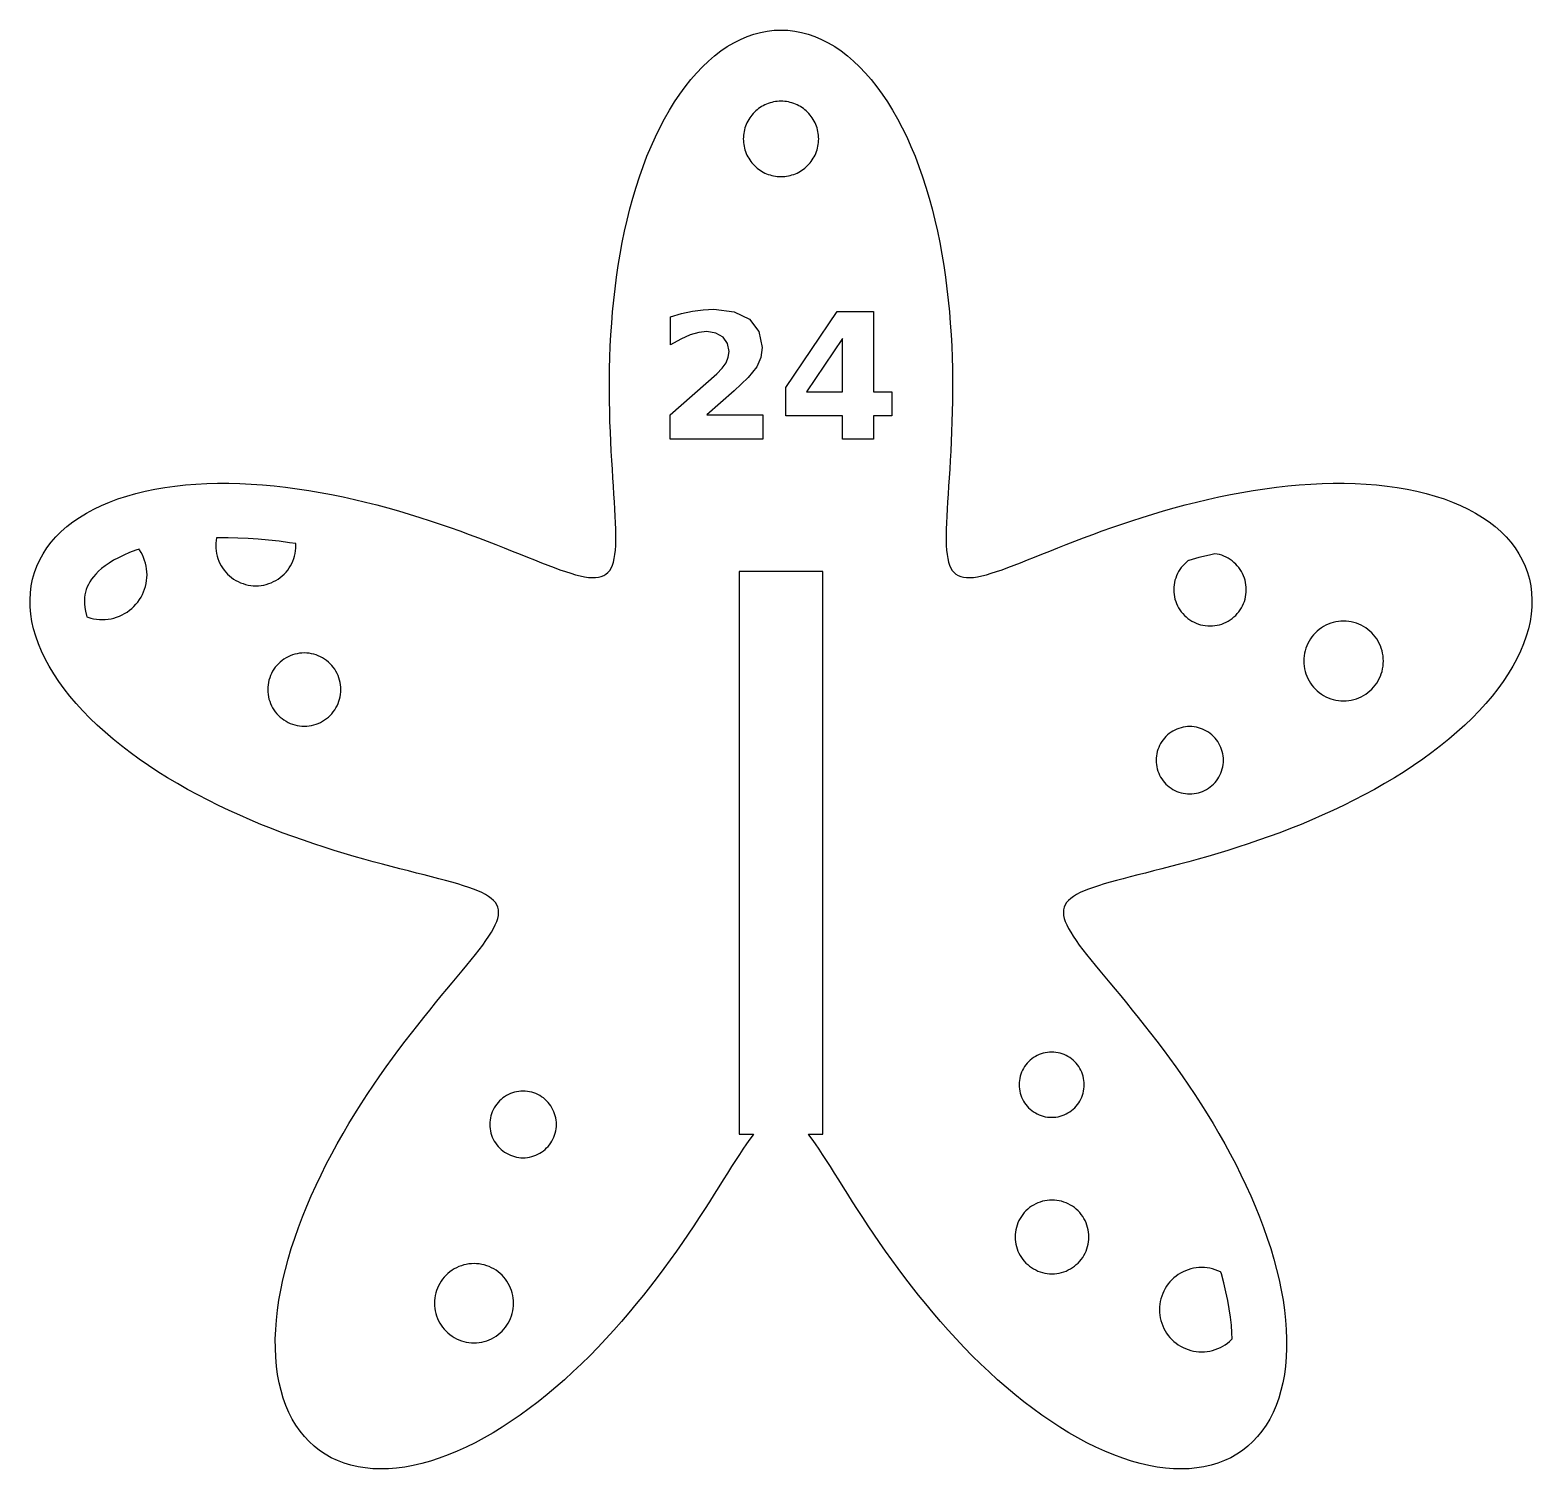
# Model space of a CAD drawing. Header units: millimetres. Extents: x -36 to 112, y -31 to 38.
# Drawn here: x 39.9 to 111.6, y -31.2 to 37.5 of the extents above; entities that cross this region are included whole.
import ezdxf

# ---------------------------------------------------------------- set-up
doc = ezdxf.new("R2010")
doc.units = ezdxf.units.MM
doc.layers.add('CUT', color=1, linetype='Continuous')
doc.layers.add('ENGRAVE', color=7, linetype='Continuous')

msp = doc.modelspace()

# ---------------------------------------------------------------- linework, layer by layer
at = {"layer": 'CUT'}
for points in [[(100.089, -0.637), (99.581, -0.832), (99.076, -1.018), (98.573, -1.196), (98.075, -1.365), (97.583, -1.526), (97.097, -1.68), (96.619, -1.825), (96.149, -1.964), (95.688, -2.095), (95.238, -2.22), (94.799, -2.338), (94.371, -2.451), (93.957, -2.558), (93.557, -2.661), (93.17, -2.758), (92.799, -2.852), (92.444, -2.943), (92.105, -3.03), (91.784, -3.116), (91.479, -3.199), (91.193, -3.282), (90.925, -3.363), (90.677, -3.445), (90.447, -3.527), (90.237, -3.611), (90.047, -3.696), (89.877, -3.784), (89.727, -3.875), (89.598, -3.969), (89.489, -4.068), (89.4, -4.172), (89.331, -4.281), (89.283, -4.396), (89.254, -4.517), (89.246, -4.645), (89.257, -4.781), (89.287, -4.925), (89.336, -5.078), (89.404, -5.24), (89.49, -5.411), (89.594, -5.591), (89.715, -5.782), (89.852, -5.984), (90.005, -6.196), (90.173, -6.42), (90.357, -6.654), (90.554, -6.901), (90.764, -7.159), (90.986, -7.429), (91.221, -7.711), (91.466, -8.005), (91.721, -8.311), (91.984, -8.63), (92.257, -8.96), (92.536, -9.302), (92.822, -9.656), (93.113, -10.022), (93.408, -10.399), (93.707, -10.787), (94.008, -11.186), (94.311, -11.596), (94.615, -12.015), (94.918, -12.445), (95.22, -12.884), (95.52, -13.332), (95.816, -13.788), (96.109, -14.252), (96.396, -14.723), (96.678, -15.201), (96.952, -15.685), (97.219, -16.175), (97.478, -16.669), (97.727, -17.166), (97.966, -17.668), (98.194, -18.171), (98.411, -18.676), (98.615, -19.182), (98.807, -19.688), (98.985, -20.194), (99.149, -20.698), (99.298, -21.199), (99.432, -21.697), (99.551, -22.19), (99.653, -22.679), (99.74, -23.162), (99.809, -23.638), (99.861, -24.106), (99.896, -24.566), (99.913, -25.017), (99.913, -25.457), (99.894, -25.886), (99.858, -26.304), (99.804, -26.709), (99.732, -27.101), (99.642, -27.479), (99.534, -27.842), (99.408, -28.189), (99.265, -28.52), (99.105, -28.835), (98.927, -29.132), (98.733, -29.411), (98.523, -29.672), (98.296, -29.913), (98.054, -30.136), (97.797, -30.338), (97.525, -30.52), (97.238, -30.682), (96.939, -30.823), (96.626, -30.942), (96.3, -31.041), (95.963, -31.118), (95.614, -31.173), (95.255, -31.207), (94.886, -31.219), (94.507, -31.209), (94.12, -31.178), (93.725, -31.126), (93.323, -31.052), (92.915, -30.957), (92.501, -30.842), (92.082, -30.706), (91.658, -30.551), (91.232, -30.376), (90.803, -30.181), (90.371, -29.968), (89.939, -29.737), (89.506, -29.489), (89.073, -29.224), (88.641, -28.942), (88.21, -28.645), (87.782, -28.334), (87.356, -28.008), (86.934, -27.669), (86.516, -27.319), (86.102, -26.956), (85.694, -26.584), (85.291, -26.201), (84.895, -25.811), (84.505, -25.412), (84.122, -25.007), (83.747, -24.596), (83.379, -24.181), (83.019, -23.762), (82.669, -23.341), (82.326, -22.918), (81.993, -22.494), (81.669, -22.071), (81.354, -21.65), (81.048, -21.232), (80.752, -20.817), (80.466, -20.407), (80.189, -20.003), (79.922, -19.605), (79.664, -19.215), (79.416, -18.834), (79.177, -18.463), (78.947, -18.102), (78.726, -17.753), (78.513, -17.416), (78.309, -17.092), (78.113, -16.782), (77.925, -16.487), (77.745, -16.207), (77.571, -15.944), (77.405, -15.697), (77.244, -15.468), (77.089, -15.256), (77.065, -15.225), (77.755, -15.225), (77.755, 11.638), (73.755, 11.638), (73.755, -15.225), (74.444, -15.225), (74.42, -15.256), (74.265, -15.468), (74.105, -15.697), (73.938, -15.944), (73.765, -16.207), (73.584, -16.487), (73.396, -16.782), (73.2, -17.092), (72.996, -17.416), (72.784, -17.753), (72.563, -18.102), (72.333, -18.463), (72.094, -18.834), (71.845, -19.215), (71.588, -19.605), (71.32, -20.003), (71.043, -20.407), (70.757, -20.817), (70.461, -21.232), (70.156, -21.65), (69.841, -22.071), (69.517, -22.494), (69.183, -22.918), (68.841, -23.341), (68.49, -23.762), (68.13, -24.181), (67.763, -24.596), (67.387, -25.007), (67.005, -25.412), (66.615, -25.811), (66.218, -26.201), (65.815, -26.584), (65.407, -26.956), (64.994, -27.319), (64.576, -27.669), (64.153, -28.008), (63.728, -28.334), (63.299, -28.645), (62.869, -28.942), (62.437, -29.224), (62.004, -29.489), (61.571, -29.737), (61.138, -29.968), (60.707, -30.181), (60.278, -30.376), (59.851, -30.551), (59.428, -30.706), (59.009, -30.842), (58.595, -30.957), (58.186, -31.052), (57.784, -31.126), (57.389, -31.178), (57.002, -31.209), (56.624, -31.219), (56.255, -31.207), (55.895, -31.173), (55.547, -31.118), (55.209, -31.041), (54.884, -30.942), (54.571, -30.823), (54.271, -30.682), (53.985, -30.52), (53.713, -30.338), (53.455, -30.136), (53.213, -29.913), (52.987, -29.672), (52.776, -29.411), (52.582, -29.132), (52.405, -28.835), (52.244, -28.52), (52.101, -28.189), (51.976, -27.842), (51.868, -27.479), (51.778, -27.101), (51.706, -26.709), (51.651, -26.304), (51.615, -25.886), (51.597, -25.457), (51.596, -25.017), (51.614, -24.566), (51.649, -24.106), (51.701, -23.638), (51.77, -23.162), (51.856, -22.679), (51.958, -22.19), (52.077, -21.697), (52.211, -21.199), (52.36, -20.698), (52.524, -20.194), (52.702, -19.688), (52.894, -19.182), (53.099, -18.676), (53.315, -18.171), (53.544, -17.668), (53.783, -17.166), (54.032, -16.669), (54.29, -16.175), (54.557, -15.685), (54.832, -15.201), (55.113, -14.723), (55.401, -14.252), (55.693, -13.788), (55.989, -13.332), (56.289, -12.884), (56.591, -12.445), (56.894, -12.015), (57.198, -11.596), (57.501, -11.186), (57.802, -10.787), (58.101, -10.399), (58.397, -10.022), (58.688, -9.656), (58.974, -9.302), (59.253, -8.96), (59.525, -8.63), (59.789, -8.311), (60.044, -8.005), (60.289, -7.711), (60.523, -7.429), (60.746, -7.159), (60.956, -6.901), (61.153, -6.654), (61.336, -6.42), (61.504, -6.196), (61.658, -5.984), (61.795, -5.782), (61.916, -5.591), (62.019, -5.411), (62.105, -5.24), (62.173, -5.078), (62.222, -4.925), (62.253, -4.781), (62.264, -4.645), (62.255, -4.517), (62.227, -4.396), (62.178, -4.281), (62.11, -4.172), (62.021, -4.068), (61.912, -3.969), (61.782, -3.875), (61.632, -3.784), (61.462, -3.696), (61.272, -3.611), (61.062, -3.527), (60.833, -3.445), (60.584, -3.363), (60.316, -3.282), (60.03, -3.199), (59.726, -3.116), (59.404, -3.03), (59.065, -2.943), (58.71, -2.852), (58.339, -2.758), (57.953, -2.661), (57.552, -2.558), (57.138, -2.451), (56.711, -2.338), (56.272, -2.22), (55.821, -2.095), (55.361, -1.964), (54.891, -1.825), (54.412, -1.68), (53.926, -1.526), (53.434, -1.365), (52.936, -1.196), (52.434, -1.018), (51.928, -0.832), (51.42, -0.637), (50.911, -0.434), (50.401, -0.221), (49.893, 0), (49.386, 0.23), (48.882, 0.469), (48.383, 0.717), (47.889, 0.973), (47.401, 1.238), (46.92, 1.511), (46.448, 1.792), (45.985, 2.082), (45.532, 2.379), (45.091, 2.683), (44.663, 2.994), (44.247, 3.312), (43.846, 3.636), (43.46, 3.965), (43.09, 4.3), (42.736, 4.64), (42.401, 4.985), (42.083, 5.333), (41.785, 5.685), (41.506, 6.039), (41.247, 6.396), (41.01, 6.754), (40.794, 7.113), (40.599, 7.473), (40.427, 7.832), (40.278, 8.19), (40.152, 8.547), (40.05, 8.902), (39.971, 9.254), (39.916, 9.603), (39.884, 9.948), (39.877, 10.288), (39.894, 10.622), (39.936, 10.951), (40.001, 11.273), (40.09, 11.588), (40.203, 11.895), (40.34, 12.194), (40.5, 12.485), (40.682, 12.765), (40.888, 13.036), (41.116, 13.297), (41.365, 13.546), (41.636, 13.785), (41.928, 14.012), (42.239, 14.226), (42.571, 14.429), (42.921, 14.618), (43.29, 14.795), (43.676, 14.959), (44.078, 15.109), (44.497, 15.245), (44.931, 15.368), (45.379, 15.477), (45.841, 15.572), (46.315, 15.653), (46.801, 15.721), (47.297, 15.774), (47.803, 15.814), (48.318, 15.841), (48.841, 15.853), (49.371, 15.853), (49.906, 15.84), (50.447, 15.814), (50.991, 15.776), (51.539, 15.726), (52.088, 15.665), (52.639, 15.592), (53.189, 15.509), (53.739, 15.416), (54.287, 15.313), (54.832, 15.201), (55.373, 15.081), (55.91, 14.954), (56.442, 14.819), (56.968, 14.678), (57.486, 14.531), (57.997, 14.38), (58.499, 14.224), (58.992, 14.065), (59.476, 13.904), (59.948, 13.74), (60.41, 13.576), (60.86, 13.411), (61.297, 13.248), (61.722, 13.085), (62.134, 12.925), (62.532, 12.769), (62.916, 12.616), (63.286, 12.468), (63.642, 12.326), (63.982, 12.191), (64.308, 12.062), (64.618, 11.942), (64.914, 11.831), (65.194, 11.729), (65.458, 11.638), (65.707, 11.558), (65.942, 11.49), (66.16, 11.434), (66.364, 11.391), (66.554, 11.362), (66.728, 11.348), (66.889, 11.348), (67.035, 11.364), (67.168, 11.395), (67.287, 11.443), (67.394, 11.508), (67.488, 11.589), (67.571, 11.688), (67.642, 11.805), (67.702, 11.939), (67.752, 12.091), (67.792, 12.262), (67.823, 12.451), (67.845, 12.658), (67.86, 12.883), (67.867, 13.127), (67.868, 13.389), (67.863, 13.669), (67.853, 13.966), (67.838, 14.282), (67.82, 14.614), (67.799, 14.963), (67.775, 15.329), (67.75, 15.711), (67.723, 16.108), (67.697, 16.521), (67.671, 16.948), (67.646, 17.389), (67.623, 17.843), (67.602, 18.31), (67.585, 18.789), (67.571, 19.279), (67.562, 19.779), (67.558, 20.288), (67.559, 20.806), (67.566, 21.332), (67.58, 21.865), (67.601, 22.403), (67.629, 22.947), (67.665, 23.494), (67.71, 24.044), (67.763, 24.596), (67.825, 25.149), (67.897, 25.702), (67.978, 26.254), (68.069, 26.803), (68.17, 27.349), (68.282, 27.89), (68.403, 28.426), (68.535, 28.956), (68.678, 29.478), (68.831, 29.992), (68.994, 30.495), (69.168, 30.989), (69.352, 31.47), (69.546, 31.94), (69.751, 32.395), (69.965, 32.836), (70.189, 33.262), (70.422, 33.672), (70.664, 34.064), (70.915, 34.439), (71.174, 34.795), (71.441, 35.131), (71.716, 35.448), (71.998, 35.744), (72.287, 36.018), (72.581, 36.271), (72.882, 36.501), (73.188, 36.709), (73.498, 36.892), (73.813, 37.053), (74.131, 37.189), (74.452, 37.3), (74.776, 37.388), (75.101, 37.45), (75.428, 37.487), (75.755, 37.5), (76.082, 37.487), (76.408, 37.45), (76.734, 37.388), (77.057, 37.3), (77.378, 37.189), (77.697, 37.053), (78.011, 36.892), (78.322, 36.709), (78.627, 36.501), (78.928, 36.271), (79.223, 36.018), (79.512, 35.744), (79.794, 35.448), (80.068, 35.131), (80.336, 34.795), (80.595, 34.439), (80.846, 34.064), (81.088, 33.672), (81.321, 33.262), (81.545, 32.836), (81.759, 32.395), (81.963, 31.94), (82.157, 31.47), (82.342, 30.989), (82.515, 30.495), (82.679, 29.992), (82.832, 29.478), (82.974, 28.956), (83.106, 28.426), (83.228, 27.89), (83.339, 27.349), (83.44, 26.803), (83.531, 26.254), (83.613, 25.702), (83.684, 25.149), (83.747, 24.596), (83.8, 24.044), (83.844, 23.494), (83.881, 22.947), (83.909, 22.403), (83.93, 21.865), (83.943, 21.332), (83.951, 20.806), (83.952, 20.288), (83.947, 19.779), (83.938, 19.279), (83.924, 18.789), (83.907, 18.31), (83.886, 17.843), (83.863, 17.389), (83.839, 16.948), (83.813, 16.521), (83.786, 16.108), (83.76, 15.711), (83.735, 15.329), (83.711, 14.963), (83.689, 14.614), (83.671, 14.282), (83.657, 13.966), (83.646, 13.669), (83.641, 13.389), (83.642, 13.127), (83.65, 12.883), (83.664, 12.658), (83.687, 12.451), (83.718, 12.262), (83.758, 12.091), (83.808, 11.939), (83.868, 11.805), (83.939, 11.688), (84.021, 11.589), (84.115, 11.508), (84.222, 11.443), (84.342, 11.395), (84.474, 11.364), (84.621, 11.348), (84.781, 11.348), (84.956, 11.362), (85.145, 11.391), (85.349, 11.434), (85.568, 11.49), (85.802, 11.558), (86.051, 11.638), (86.316, 11.729), (86.596, 11.831), (86.891, 11.942), (87.201, 12.062), (87.527, 12.191), (87.868, 12.326), (88.223, 12.468), (88.593, 12.616), (88.977, 12.769), (89.375, 12.925), (89.787, 13.085), (90.212, 13.248), (90.65, 13.411), (91.1, 13.576), (91.561, 13.74), (92.034, 13.904), (92.517, 14.065), (93.01, 14.224), (93.512, 14.38), (94.023, 14.531), (94.542, 14.678), (95.067, 14.819), (95.599, 14.954), (96.136, 15.081), (96.678, 15.201), (97.223, 15.313), (97.771, 15.416), (98.32, 15.509), (98.871, 15.592), (99.421, 15.665), (99.971, 15.726), (100.518, 15.776), (101.063, 15.814), (101.603, 15.84), (102.139, 15.853), (102.668, 15.853), (103.191, 15.841), (103.706, 15.814), (104.212, 15.774), (104.709, 15.721), (105.195, 15.653), (105.669, 15.572), (106.13, 15.477), (106.578, 15.368), (107.012, 15.245), (107.431, 15.109), (107.834, 14.959), (108.22, 14.795), (108.588, 14.618), (108.939, 14.429), (109.27, 14.226), (109.582, 14.012), (109.873, 13.785), (110.144, 13.546), (110.394, 13.297), (110.622, 13.036), (110.827, 12.765), (111.01, 12.485), (111.17, 12.194), (111.306, 11.895), (111.419, 11.588), (111.509, 11.273), (111.574, 10.951), (111.615, 10.622), (111.632, 10.288), (111.625, 9.948), (111.594, 9.603), (111.539, 9.254), (111.46, 8.902), (111.357, 8.547), (111.231, 8.19), (111.082, 7.832), (110.91, 7.473), (110.716, 7.113), (110.5, 6.754), (110.262, 6.396), (110.004, 6.039), (109.725, 5.685), (109.426, 5.333), (109.109, 4.985), (108.773, 4.64), (108.42, 4.3), (108.049, 3.965), (107.663, 3.636), (107.262, 3.312), (106.847, 2.994), (106.418, 2.683), (105.977, 2.379), (105.524, 2.082), (105.062, 1.792), (104.589, 1.511), (104.109, 1.238), (103.621, 0.973), (103.126, 0.717), (102.627, 0.469), (102.123, 0.23), (101.617, 0), (101.108, -0.221), (100.599, -0.434), (100.089, -0.637)], [(77.553, 32.388), (77.546, 32.476), (77.535, 32.564), (77.52, 32.651), (77.501, 32.737), (77.477, 32.823), (77.449, 32.906), (77.418, 32.989), (77.382, 33.07), (77.342, 33.149), (77.299, 33.225), (77.251, 33.3), (77.2, 33.372), (77.146, 33.442), (77.088, 33.509), (77.028, 33.573), (76.964, 33.634), (76.897, 33.691), (76.827, 33.746), (76.755, 33.797), (76.68, 33.844), (76.603, 33.887), (76.524, 33.927), (76.444, 33.963), (76.361, 33.995), (76.277, 34.022), (76.192, 34.046), (76.106, 34.065), (76.019, 34.081), (75.931, 34.091), (75.843, 34.098), (75.755, 34.1), (75.666, 34.098), (75.578, 34.091), (75.491, 34.081), (75.404, 34.065), (75.317, 34.046), (75.232, 34.022), (75.148, 33.995), (75.066, 33.963), (74.985, 33.927), (74.906, 33.887), (74.829, 33.844), (74.755, 33.797), (74.682, 33.746), (74.613, 33.691), (74.546, 33.634), (74.482, 33.573), (74.421, 33.509), (74.363, 33.442), (74.309, 33.372), (74.258, 33.3), (74.211, 33.225), (74.167, 33.149), (74.128, 33.07), (74.092, 32.989), (74.06, 32.906), (74.032, 32.823), (74.009, 32.737), (73.989, 32.651), (73.974, 32.564), (73.963, 32.476), (73.957, 32.388), (73.955, 32.3), (73.957, 32.212), (73.963, 32.124), (73.974, 32.036), (73.989, 31.949), (74.009, 31.863), (74.032, 31.777), (74.06, 31.694), (74.092, 31.611), (74.128, 31.53), (74.167, 31.451), (74.211, 31.375), (74.258, 31.3), (74.309, 31.228), (74.363, 31.158), (74.421, 31.091), (74.482, 31.027), (74.546, 30.966), (74.613, 30.909), (74.682, 30.854), (74.755, 30.803), (74.829, 30.756), (74.906, 30.713), (74.985, 30.673), (75.066, 30.637), (75.148, 30.605), (75.232, 30.578), (75.317, 30.554), (75.404, 30.535), (75.491, 30.519), (75.578, 30.509), (75.666, 30.502), (75.755, 30.5), (75.843, 30.502), (75.931, 30.509), (76.019, 30.519), (76.106, 30.535), (76.192, 30.554), (76.277, 30.578), (76.361, 30.605), (76.444, 30.637), (76.524, 30.673), (76.603, 30.713), (76.68, 30.756), (76.755, 30.803), (76.827, 30.854), (76.897, 30.909), (76.964, 30.966), (77.028, 31.027), (77.088, 31.091), (77.146, 31.158), (77.2, 31.228), (77.251, 31.3), (77.299, 31.375), (77.342, 31.451), (77.382, 31.53), (77.418, 31.611), (77.449, 31.694), (77.477, 31.777), (77.501, 31.863), (77.52, 31.949), (77.535, 32.036), (77.546, 32.124), (77.553, 32.212), (77.555, 32.3), (77.553, 32.388)], [(52.566, 12.624), (52.579, 12.749), (52.583, 12.874), (52.579, 12.971), (52.275, 13.017), (51.774, 13.083), (51.276, 13.139), (50.782, 13.184), (50.294, 13.218), (49.812, 13.241), (49.338, 13.253), (48.872, 13.253), (48.792, 13.251), (48.791, 13.247), (48.77, 13.124), (48.758, 12.999), (48.754, 12.874), (48.758, 12.749), (48.77, 12.624), (48.791, 12.5), (48.819, 12.378), (48.855, 12.259), (48.9, 12.141), (48.951, 12.027), (49.01, 11.917), (49.076, 11.81), (49.149, 11.709), (49.229, 11.612), (49.315, 11.52), (49.406, 11.435), (49.503, 11.355), (49.605, 11.282), (49.711, 11.216), (49.822, 11.157), (49.936, 11.105), (50.053, 11.061), (50.173, 11.025), (50.295, 10.996), (50.418, 10.976), (50.543, 10.964), (50.668, 10.96), (50.793, 10.964), (50.918, 10.976), (51.042, 10.996), (51.164, 11.025), (51.284, 11.061), (51.401, 11.105), (51.515, 11.157), (51.625, 11.216), (51.732, 11.282), (51.834, 11.355), (51.93, 11.435), (52.022, 11.52), (52.108, 11.612), (52.187, 11.709), (52.26, 11.81), (52.326, 11.917), (52.385, 12.027), (52.437, 12.141), (52.481, 12.259), (52.517, 12.378), (52.546, 12.5), (52.566, 12.624)], [(45.425, 11.068), (45.448, 11.206), (45.462, 11.345), (45.466, 11.485), (45.462, 11.625), (45.448, 11.764), (45.425, 11.902), (45.393, 12.038), (45.353, 12.172), (45.303, 12.303), (45.246, 12.43), (45.18, 12.554), (45.106, 12.672), (45.085, 12.702), (44.936, 12.654), (44.637, 12.542), (44.359, 12.425), (44.103, 12.302), (43.868, 12.175), (43.656, 12.045), (43.464, 11.913), (43.295, 11.781), (43.146, 11.65), (43.016, 11.52), (42.905, 11.393), (42.81, 11.268), (42.73, 11.146), (42.664, 11.025), (42.609, 10.905), (42.565, 10.784), (42.529, 10.66), (42.503, 10.531), (42.486, 10.394), (42.479, 10.248), (42.482, 10.092), (42.497, 9.923), (42.526, 9.742), (42.569, 9.548), (42.589, 9.48), (42.641, 9.46), (42.775, 9.42), (42.911, 9.388), (43.049, 9.365), (43.189, 9.352), (43.328, 9.347), (43.468, 9.352), (43.607, 9.365), (43.746, 9.388), (43.882, 9.42), (44.016, 9.46), (44.147, 9.51), (44.274, 9.567), (44.397, 9.633), (44.516, 9.707), (44.63, 9.789), (44.738, 9.878), (44.84, 9.973), (44.936, 10.075), (45.024, 10.183), (45.106, 10.297), (45.18, 10.416), (45.246, 10.539), (45.303, 10.667), (45.353, 10.798), (45.393, 10.931), (45.425, 11.068)], [(97.952, 10.435), (97.97, 10.547), (97.982, 10.66), (97.985, 10.773), (97.982, 10.886), (97.97, 10.999), (97.952, 11.111), (97.926, 11.221), (97.893, 11.33), (97.853, 11.436), (97.807, 11.539), (97.753, 11.639), (97.693, 11.736), (97.627, 11.828), (97.555, 11.916), (97.478, 11.998), (97.395, 12.076), (97.307, 12.148), (97.215, 12.214), (97.119, 12.274), (97.019, 12.327), (96.916, 12.374), (96.809, 12.414), (96.701, 12.447), (96.59, 12.473), (96.48, 12.491), (96.219, 12.429), (95.723, 12.303), (95.232, 12.171), (95.229, 12.17), (95.197, 12.148), (95.11, 12.076), (95.027, 11.998), (94.949, 11.916), (94.878, 11.828), (94.811, 11.736), (94.752, 11.639), (94.698, 11.539), (94.651, 11.436), (94.611, 11.33), (94.578, 11.221), (94.553, 11.111), (94.534, 10.999), (94.523, 10.886), (94.519, 10.773), (94.523, 10.66), (94.534, 10.547), (94.553, 10.435), (94.578, 10.324), (94.611, 10.216), (94.651, 10.11), (94.698, 10.007), (94.752, 9.907), (94.811, 9.81), (94.878, 9.718), (94.949, 9.63), (95.027, 9.548), (95.11, 9.47), (95.197, 9.398), (95.29, 9.332), (95.386, 9.272), (95.486, 9.219), (95.589, 9.172), (95.695, 9.132), (95.804, 9.099), (95.914, 9.073), (96.026, 9.055), (96.139, 9.044), (96.252, 9.04), (96.366, 9.044), (96.479, 9.055), (96.59, 9.073), (96.701, 9.099), (96.809, 9.132), (96.916, 9.172), (97.019, 9.219), (97.119, 9.272), (97.215, 9.332), (97.307, 9.398), (97.395, 9.47), (97.478, 9.548), (97.555, 9.63), (97.627, 9.718), (97.693, 9.81), (97.753, 9.907), (97.807, 10.007), (97.853, 10.11), (97.893, 10.216), (97.926, 10.324), (97.952, 10.435)], [(104.497, 6.994), (104.517, 7.117), (104.529, 7.241), (104.533, 7.366), (104.529, 7.49), (104.517, 7.614), (104.497, 7.737), (104.469, 7.858), (104.432, 7.977), (104.389, 8.094), (104.337, 8.207), (104.278, 8.317), (104.213, 8.423), (104.14, 8.524), (104.061, 8.62), (103.976, 8.711), (103.885, 8.796), (103.789, 8.875), (103.688, 8.948), (103.582, 9.013), (103.472, 9.072), (103.359, 9.123), (103.242, 9.167), (103.123, 9.203), (103.002, 9.232), (102.879, 9.252), (102.755, 9.264), (102.631, 9.268), (102.506, 9.264), (102.383, 9.252), (102.26, 9.232), (102.138, 9.203), (102.019, 9.167), (101.903, 9.123), (101.789, 9.072), (101.68, 9.013), (101.574, 8.948), (101.473, 8.875), (101.376, 8.796), (101.286, 8.711), (101.2, 8.62), (101.121, 8.524), (101.049, 8.423), (100.983, 8.317), (100.925, 8.207), (100.873, 8.094), (100.829, 7.977), (100.793, 7.858), (100.765, 7.737), (100.745, 7.614), (100.732, 7.49), (100.728, 7.366), (100.732, 7.241), (100.745, 7.117), (100.765, 6.994), (100.793, 6.873), (100.829, 6.754), (100.873, 6.638), (100.925, 6.524), (100.983, 6.414), (101.049, 6.309), (101.121, 6.207), (101.2, 6.111), (101.286, 6.02), (101.376, 5.935), (101.473, 5.856), (101.574, 5.784), (101.68, 5.718), (101.789, 5.659), (101.903, 5.608), (102.019, 5.564), (102.138, 5.528), (102.26, 5.5), (102.383, 5.479), (102.506, 5.467), (102.631, 5.463), (102.755, 5.467), (102.879, 5.479), (103.002, 5.5), (103.123, 5.528), (103.242, 5.564), (103.359, 5.608), (103.472, 5.659), (103.582, 5.718), (103.688, 5.784), (103.789, 5.856), (103.885, 5.935), (103.976, 6.02), (104.061, 6.111), (104.14, 6.207), (104.213, 6.309), (104.278, 6.414), (104.337, 6.524), (104.389, 6.638), (104.432, 6.754), (104.469, 6.873), (104.497, 6.994)], [(54.694, 5.662), (54.713, 5.775), (54.724, 5.889), (54.728, 6.003), (54.724, 6.117), (54.713, 6.231), (54.694, 6.344), (54.668, 6.455), (54.635, 6.565), (54.595, 6.672), (54.548, 6.776), (54.494, 6.877), (54.433, 6.974), (54.367, 7.067), (54.294, 7.155), (54.216, 7.239), (54.133, 7.317), (54.044, 7.389), (53.951, 7.456), (53.854, 7.516), (53.753, 7.57), (53.649, 7.617), (53.542, 7.658), (53.433, 7.691), (53.321, 7.717), (53.209, 7.735), (53.095, 7.747), (52.981, 7.75), (52.866, 7.747), (52.753, 7.735), (52.64, 7.717), (52.528, 7.691), (52.419, 7.658), (52.312, 7.617), (52.208, 7.57), (52.107, 7.516), (52.01, 7.456), (51.917, 7.389), (51.829, 7.317), (51.745, 7.239), (51.667, 7.155), (51.594, 7.067), (51.528, 6.974), (51.467, 6.877), (51.414, 6.776), (51.366, 6.672), (51.326, 6.565), (51.293, 6.455), (51.267, 6.344), (51.248, 6.231), (51.237, 6.117), (51.233, 6.003), (51.237, 5.889), (51.248, 5.775), (51.267, 5.662), (51.293, 5.551), (51.326, 5.442), (51.366, 5.335), (51.414, 5.23), (51.467, 5.13), (51.528, 5.033), (51.594, 4.94), (51.667, 4.851), (51.745, 4.768), (51.829, 4.69), (51.917, 4.617), (52.01, 4.55), (52.107, 4.49), (52.208, 4.436), (52.312, 4.389), (52.419, 4.349), (52.528, 4.316), (52.64, 4.29), (52.753, 4.271), (52.866, 4.26), (52.981, 4.256), (53.095, 4.26), (53.209, 4.271), (53.321, 4.29), (53.433, 4.316), (53.542, 4.349), (53.649, 4.389), (53.753, 4.436), (53.854, 4.49), (53.951, 4.55), (54.044, 4.617), (54.133, 4.69), (54.216, 4.768), (54.294, 4.851), (54.367, 4.94), (54.433, 5.033), (54.494, 5.13), (54.548, 5.23), (54.595, 5.335), (54.635, 5.442), (54.668, 5.551), (54.694, 5.662)], [(96.879, 2.418), (96.889, 2.522), (96.892, 2.628), (96.889, 2.733), (96.879, 2.838), (96.862, 2.941), (96.838, 3.044), (96.807, 3.145), (96.77, 3.243), (96.727, 3.339), (96.677, 3.432), (96.621, 3.521), (96.56, 3.607), (96.493, 3.688), (96.421, 3.765), (96.344, 3.837), (96.263, 3.904), (96.178, 3.965), (96.088, 4.021), (95.995, 4.07), (95.899, 4.114), (95.801, 4.151), (95.7, 4.181), (95.598, 4.205), (95.494, 4.223), (95.389, 4.233), (95.284, 4.236), (95.179, 4.233), (95.074, 4.223), (94.97, 4.205), (94.867, 4.181), (94.767, 4.151), (94.668, 4.114), (94.572, 4.07), (94.479, 4.021), (94.39, 3.965), (94.305, 3.904), (94.223, 3.837), (94.146, 3.765), (94.074, 3.688), (94.008, 3.607), (93.946, 3.521), (93.891, 3.432), (93.841, 3.339), (93.798, 3.243), (93.76, 3.145), (93.73, 3.044), (93.706, 2.941), (93.689, 2.838), (93.679, 2.733), (93.675, 2.628), (93.679, 2.522), (93.689, 2.418), (93.706, 2.314), (93.73, 2.211), (93.76, 2.111), (93.798, 2.012), (93.841, 1.916), (93.891, 1.823), (93.946, 1.734), (94.008, 1.648), (94.074, 1.567), (94.146, 1.49), (94.223, 1.418), (94.305, 1.351), (94.39, 1.29), (94.479, 1.234), (94.572, 1.185), (94.668, 1.141), (94.767, 1.104), (94.867, 1.074), (94.97, 1.05), (95.074, 1.033), (95.179, 1.022), (95.284, 1.019), (95.389, 1.022), (95.494, 1.033), (95.598, 1.05), (95.7, 1.074), (95.801, 1.104), (95.899, 1.141), (95.995, 1.185), (96.088, 1.234), (96.178, 1.29), (96.263, 1.351), (96.344, 1.418), (96.421, 1.49), (96.493, 1.567), (96.56, 1.648), (96.621, 1.734), (96.677, 1.823), (96.727, 1.916), (96.77, 2.012), (96.807, 2.111), (96.838, 2.211), (96.862, 2.314), (96.879, 2.418)], [(90.229, -13.072), (90.239, -12.97), (90.242, -12.868), (90.239, -12.767), (90.229, -12.665), (90.212, -12.565), (90.189, -12.466), (90.16, -12.368), (90.124, -12.273), (90.082, -12.18), (90.034, -12.09), (89.98, -12.004), (89.921, -11.921), (89.856, -11.843), (89.786, -11.768), (89.712, -11.699), (89.633, -11.634), (89.551, -11.575), (89.464, -11.521), (89.374, -11.473), (89.282, -11.431), (89.186, -11.395), (89.089, -11.365), (88.99, -11.342), (88.889, -11.326), (88.788, -11.316), (88.686, -11.312), (88.584, -11.316), (88.483, -11.326), (88.383, -11.342), (88.283, -11.365), (88.186, -11.395), (88.091, -11.431), (87.998, -11.473), (87.908, -11.521), (87.822, -11.575), (87.739, -11.634), (87.66, -11.699), (87.586, -11.768), (87.516, -11.843), (87.452, -11.921), (87.392, -12.004), (87.339, -12.09), (87.291, -12.18), (87.249, -12.273), (87.213, -12.368), (87.183, -12.466), (87.16, -12.565), (87.143, -12.665), (87.133, -12.767), (87.13, -12.868), (87.133, -12.97), (87.143, -13.072), (87.16, -13.172), (87.183, -13.271), (87.213, -13.369), (87.249, -13.464), (87.291, -13.557), (87.339, -13.647), (87.392, -13.733), (87.452, -13.816), (87.516, -13.894), (87.586, -13.969), (87.66, -14.038), (87.739, -14.103), (87.822, -14.162), (87.908, -14.216), (87.998, -14.264), (88.091, -14.306), (88.186, -14.342), (88.283, -14.372), (88.383, -14.395), (88.483, -14.411), (88.584, -14.421), (88.686, -14.425), (88.788, -14.421), (88.889, -14.411), (88.99, -14.395), (89.089, -14.372), (89.186, -14.342), (89.282, -14.306), (89.374, -14.264), (89.464, -14.216), (89.551, -14.162), (89.633, -14.103), (89.712, -14.038), (89.786, -13.969), (89.856, -13.894), (89.921, -13.816), (89.98, -13.733), (90.034, -13.647), (90.082, -13.557), (90.124, -13.464), (90.16, -13.369), (90.189, -13.271), (90.212, -13.172), (90.229, -13.072)], [(65.012, -14.972), (65.022, -14.869), (65.025, -14.765), (65.022, -14.661), (65.012, -14.557), (64.995, -14.454), (64.971, -14.353), (64.941, -14.253), (64.904, -14.156), (64.861, -14.061), (64.812, -13.969), (64.757, -13.88), (64.696, -13.796), (64.63, -13.715), (64.559, -13.639), (64.483, -13.568), (64.403, -13.502), (64.318, -13.441), (64.23, -13.386), (64.138, -13.337), (64.043, -13.294), (63.945, -13.257), (63.846, -13.227), (63.744, -13.204), (63.642, -13.187), (63.538, -13.176), (63.434, -13.173), (63.33, -13.176), (63.226, -13.187), (63.123, -13.204), (63.022, -13.227), (62.922, -13.257), (62.825, -13.294), (62.73, -13.337), (62.638, -13.386), (62.55, -13.441), (62.465, -13.502), (62.384, -13.568), (62.308, -13.639), (62.237, -13.715), (62.171, -13.796), (62.11, -13.88), (62.055, -13.969), (62.006, -14.061), (61.963, -14.156), (61.927, -14.253), (61.896, -14.353), (61.873, -14.454), (61.856, -14.557), (61.846, -14.661), (61.842, -14.765), (61.846, -14.869), (61.856, -14.972), (61.873, -15.075), (61.896, -15.177), (61.927, -15.276), (61.963, -15.374), (62.006, -15.469), (62.055, -15.56), (62.11, -15.649), (62.171, -15.734), (62.237, -15.814), (62.308, -15.89), (62.384, -15.961), (62.465, -16.027), (62.55, -16.088), (62.638, -16.143), (62.73, -16.192), (62.825, -16.235), (62.922, -16.272), (63.022, -16.302), (63.123, -16.326), (63.226, -16.343), (63.33, -16.353), (63.434, -16.356), (63.538, -16.353), (63.642, -16.343), (63.744, -16.326), (63.846, -16.302), (63.945, -16.272), (64.043, -16.235), (64.138, -16.192), (64.23, -16.143), (64.318, -16.088), (64.403, -16.027), (64.483, -15.961), (64.559, -15.89), (64.63, -15.814), (64.696, -15.734), (64.757, -15.649), (64.812, -15.56), (64.861, -15.469), (64.904, -15.374), (64.941, -15.276), (64.971, -15.177), (64.995, -15.075), (65.012, -14.972)], [(90.43, -20.481), (90.449, -20.368), (90.461, -20.253), (90.464, -20.138), (90.461, -20.023), (90.449, -19.908), (90.43, -19.794), (90.404, -19.682), (90.371, -19.572), (90.33, -19.464), (90.283, -19.359), (90.228, -19.257), (90.167, -19.159), (90.1, -19.066), (90.027, -18.977), (89.948, -18.892), (89.864, -18.814), (89.775, -18.74), (89.682, -18.673), (89.584, -18.613), (89.482, -18.558), (89.377, -18.511), (89.269, -18.47), (89.159, -18.437), (89.047, -18.41), (88.933, -18.392), (88.818, -18.38), (88.703, -18.377), (88.588, -18.38), (88.473, -18.392), (88.36, -18.41), (88.247, -18.437), (88.137, -18.47), (88.029, -18.511), (87.924, -18.558), (87.823, -18.613), (87.725, -18.673), (87.631, -18.74), (87.542, -18.814), (87.458, -18.892), (87.379, -18.977), (87.306, -19.066), (87.239, -19.159), (87.178, -19.257), (87.124, -19.359), (87.076, -19.464), (87.035, -19.572), (87.002, -19.682), (86.976, -19.794), (86.957, -19.908), (86.946, -20.023), (86.942, -20.138), (86.946, -20.253), (86.957, -20.368), (86.976, -20.481), (87.002, -20.594), (87.035, -20.704), (87.076, -20.812), (87.124, -20.917), (87.178, -21.018), (87.239, -21.116), (87.306, -21.21), (87.379, -21.299), (87.458, -21.383), (87.542, -21.462), (87.631, -21.535), (87.725, -21.602), (87.823, -21.663), (87.924, -21.717), (88.029, -21.765), (88.137, -21.805), (88.247, -21.839), (88.36, -21.865), (88.473, -21.884), (88.588, -21.895), (88.703, -21.899), (88.818, -21.895), (88.933, -21.884), (89.047, -21.865), (89.159, -21.839), (89.269, -21.805), (89.377, -21.765), (89.482, -21.717), (89.584, -21.663), (89.682, -21.602), (89.775, -21.535), (89.864, -21.462), (89.948, -21.383), (90.027, -21.299), (90.1, -21.21), (90.167, -21.116), (90.228, -21.018), (90.283, -20.917), (90.33, -20.812), (90.371, -20.704), (90.404, -20.594), (90.43, -20.481)], [(62.965, -23.55), (62.977, -23.427), (62.981, -23.303), (62.977, -23.18), (62.965, -23.057), (62.944, -22.934), (62.916, -22.814), (62.88, -22.696), (62.837, -22.58), (62.786, -22.467), (62.727, -22.358), (62.662, -22.253), (62.59, -22.152), (62.512, -22.057), (62.427, -21.967), (62.337, -21.882), (62.241, -21.803), (62.141, -21.731), (62.036, -21.666), (61.926, -21.608), (61.814, -21.557), (61.698, -21.513), (61.58, -21.477), (61.459, -21.449), (61.337, -21.429), (61.214, -21.417), (61.09, -21.413), (60.967, -21.417), (60.843, -21.429), (60.721, -21.449), (60.601, -21.477), (60.483, -21.513), (60.367, -21.557), (60.254, -21.608), (60.145, -21.666), (60.04, -21.731), (59.939, -21.803), (59.844, -21.882), (59.753, -21.967), (59.669, -22.057), (59.59, -22.152), (59.518, -22.253), (59.453, -22.358), (59.395, -22.467), (59.344, -22.58), (59.3, -22.696), (59.264, -22.814), (59.236, -22.934), (59.216, -23.057), (59.204, -23.18), (59.2, -23.303), (59.204, -23.427), (59.216, -23.55), (59.236, -23.672), (59.264, -23.793), (59.3, -23.911), (59.344, -24.027), (59.395, -24.139), (59.453, -24.249), (59.518, -24.354), (59.59, -24.454), (59.669, -24.55), (59.753, -24.64), (59.844, -24.725), (59.939, -24.803), (60.04, -24.875), (60.145, -24.941), (60.254, -24.999), (60.367, -25.05), (60.483, -25.093), (60.601, -25.129), (60.721, -25.157), (60.843, -25.178), (60.967, -25.19), (61.09, -25.194), (61.214, -25.19), (61.337, -25.178), (61.459, -25.157), (61.58, -25.129), (61.698, -25.093), (61.814, -25.05), (61.926, -24.999), (62.036, -24.941), (62.141, -24.875), (62.241, -24.803), (62.337, -24.725), (62.427, -24.64), (62.512, -24.55), (62.59, -24.454), (62.662, -24.354), (62.727, -24.249), (62.786, -24.139), (62.837, -24.027), (62.88, -23.911), (62.916, -23.793), (62.944, -23.672), (62.965, -23.55)], [(97.08, -25.211), (97.182, -25.128), (97.278, -25.038), (97.311, -25.003), (97.3, -24.714), (97.272, -24.348), (97.23, -23.969), (97.173, -23.577), (97.101, -23.174), (97.014, -22.761), (96.913, -22.338), (96.797, -21.908), (96.77, -21.818), (96.744, -21.805), (96.624, -21.75), (96.501, -21.704), (96.375, -21.665), (96.246, -21.635), (96.116, -21.614), (95.985, -21.601), (95.853, -21.597), (95.721, -21.601), (95.59, -21.614), (95.46, -21.635), (95.331, -21.665), (95.205, -21.704), (95.082, -21.75), (94.962, -21.805), (94.845, -21.867), (94.733, -21.936), (94.626, -22.013), (94.524, -22.097), (94.428, -22.187), (94.338, -22.283), (94.254, -22.385), (94.177, -22.492), (94.107, -22.604), (94.045, -22.721), (93.991, -22.841), (93.944, -22.964), (93.906, -23.091), (93.876, -23.219), (93.855, -23.349), (93.842, -23.48), (93.837, -23.612), (93.842, -23.744), (93.855, -23.875), (93.876, -24.005), (93.906, -24.134), (93.944, -24.26), (93.991, -24.384), (94.045, -24.504), (94.107, -24.62), (94.177, -24.732), (94.254, -24.839), (94.338, -24.941), (94.428, -25.038), (94.524, -25.128), (94.626, -25.211), (94.733, -25.288), (94.845, -25.358), (94.962, -25.42), (95.082, -25.474), (95.205, -25.521), (95.331, -25.559), (95.46, -25.589), (95.59, -25.611), (95.721, -25.624), (95.853, -25.628), (95.985, -25.624), (96.116, -25.611), (96.246, -25.589), (96.375, -25.559), (96.501, -25.521), (96.624, -25.474), (96.744, -25.42), (96.861, -25.358), (96.973, -25.288), (97.08, -25.211)]]:
    msp.add_lwpolyline(points, close=True, dxfattribs=at)
at = {"layer": 'ENGRAVE'}
for points in [[(74.891, 19.123), (74.891, 17.969), (70.464, 17.969), (70.464, 19.123), (72.687, 21.086), (72.947, 21.352), (73.129, 21.612), (73.235, 21.874), (73.271, 22.146), (73.199, 22.532), (72.984, 22.835), (72.649, 23.031), (72.219, 23.096), (71.834, 23.057), (71.415, 22.939), (70.963, 22.744), (70.481, 22.472), (70.481, 23.81), (71.008, 23.964), (71.53, 24.076), (72.043, 24.146), (72.545, 24.169), (73.517, 24.048), (74.245, 23.687), (74.699, 23.111), (74.85, 22.345), (74.786, 21.865), (74.593, 21.417), (74.194, 20.914), (73.512, 20.265), (72.211, 19.123), (74.891, 19.123)], [(80.177, 20.216), (81.045, 20.216), (81.045, 19.078), (80.177, 19.078), (80.177, 17.969), (78.692, 17.969), (78.692, 19.078), (75.992, 19.078), (75.992, 20.424), (78.431, 24.059), (80.177, 24.059), (80.177, 20.216)], [(76.971, 20.216), (78.692, 20.216), (78.692, 22.766), (76.971, 20.216)]]:
    msp.add_lwpolyline(points, close=True, dxfattribs=at)

doc.saveas('drawing.dxf')
